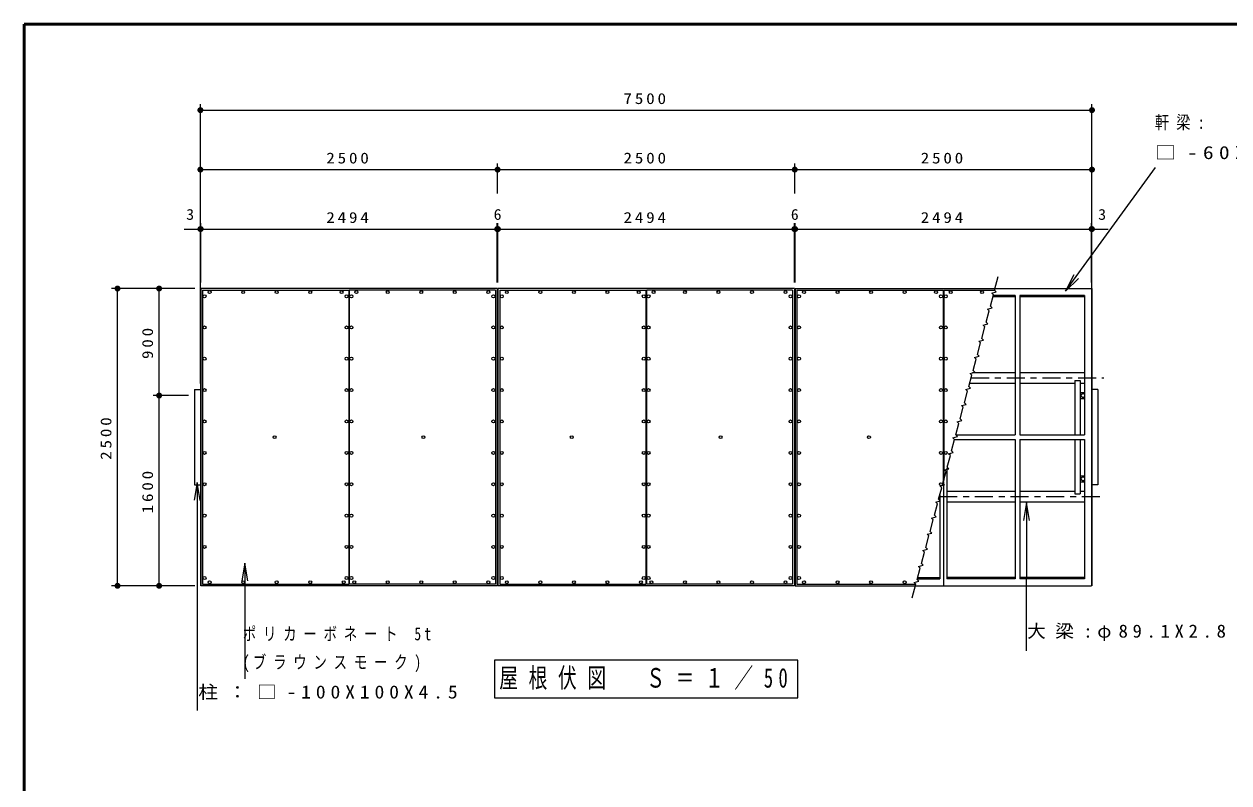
# Model space of a CAD drawing. Units: millimetres on the paper, with parts at other scales. Extents: x -365 to 0, y -5 to 257.
# Drawn here: x -365 to -162.3, y 129.4 to 257 of the extents above; entities that cross this region are included whole.
import ezdxf
from ezdxf.enums import TextEntityAlignment as Align

# ---------------------------------------------------------------- set-up
doc = ezdxf.new("R2010")
doc.units = ezdxf.units.MM
doc.linetypes.add('USER2', pattern=[6, 3, -1, 1, -1])
doc.layers.add('LY_1', color=7, linetype='Continuous', lineweight=25)
doc.layers.add('LY_3', color=7, linetype='Continuous', lineweight=13)
doc.styles.add('ＭＳ ゴシック', font='')
doc.styles.get('ＭＳ ゴシック').set_extended_font_data('MS Gothic')

# ---------------------------------------------------------------- blocks, each defined once
blk = doc.blocks.new('open_arrow')
at = {"color": 0, "linetype": 'Continuous', "lineweight": -2}
blk.add_lwpolyline([(7.5, 1.25), (0, 0), (7.5, -1.25)], dxfattribs=at)
blk = doc.blocks.new('filled_dot')
at = {"color": 0, "linetype": 'Continuous', "lineweight": -2, "const_width": 1.25}
blk.add_lwpolyline([(-0.625, 0, 1), (0.625, 0, 1)], format="xyb", close=True, dxfattribs=at)

msp = doc.modelspace()

# ---------------------------------------------------------------- linework, layer by layer
at = {"layer": 'LY_1', "lineweight": 13}
for p, q in [((-335.345, 196.528), (-335.345, 243.528)), ((-185.345, 196.528), (-185.345, 243.528)), ((-335.345, 242.528), (-185.345, 242.528)), ((-285.345, 228.528), (-285.345, 233.528)), ((-235.345, 228.528), (-235.345, 233.528)), ((-335.345, 232.528), (-285.345, 232.528)), ((-285.345, 232.528), (-235.345, 232.528)), ((-235.345, 232.528), (-185.345, 232.528)), ((-189.784, 212.108), (-174.642, 232.863)), ((-335.285, 213.528), (-335.285, 223.528)), ((-285.405, 213.528), (-285.405, 223.528)), ((-285.285, 213.528), (-285.285, 223.528)), ((-235.405, 213.528), (-235.405, 223.528)), ((-235.285, 213.528), (-235.285, 223.528)), ((-185.405, 213.528), (-185.405, 223.528)), ((-338.061, 222.528), (-335.285, 222.528)), ((-335.285, 222.528), (-285.405, 222.528)), ((-285.405, 222.528), (-285.285, 222.528)), ((-285.285, 222.528), (-235.405, 222.528)), ((-235.405, 222.528), (-235.285, 222.528)), ((-235.285, 222.528), (-185.405, 222.528)), ((-185.405, 222.528), (-182.633, 222.528)), ((-336.285, 212.528), (-350.285, 212.528)), ((-349.285, 162.528), (-349.285, 212.528)), ((-342.285, 194.528), (-342.285, 212.528)), ((-334.985, 212.259), (-334.985, 162.796)), ((-310.395, 212.259), (-310.395, 162.796)), ((-310.295, 212.259), (-310.295, 162.796)), ((-285.705, 212.259), (-285.705, 162.796)), ((-284.985, 212.259), (-284.985, 162.796)), ((-260.395, 212.259), (-260.395, 162.796)), ((-260.295, 212.259), (-260.295, 162.796)), ((-235.705, 212.259), (-235.705, 162.796)), ((-234.985, 212.259), (-234.985, 162.796)), ((-210.395, 212.259), (-210.395, 179.877)), ((-210.295, 212.259), (-210.295, 180.25)), ((-337.345, 194.528), (-343.285, 194.528)), ((-342.285, 162.528), (-342.285, 194.528)), ((-335.875, 179.904), (-335.909, 141.555)), ((-196.334, 176.519), (-196.42, 151.617)), ((-327.867, 166.346), (-327.839, 146.896)), ((-336.285, 162.528), (-350.285, 162.528)), ((-234.845, 150.011), (-285.845, 150.011)), ((-285.845, 150.011), (-285.845, 143.711)), ((-234.845, 143.711), (-234.845, 150.011)), ((-285.845, 143.711), (-234.845, 143.711))]:
    msp.add_line(p, q, dxfattribs=at)
at = {"layer": 'LY_1'}
for p, q in [((-335.345, 212.528), (-335.345, 162.528)), ((-335.285, 212.528), (-335.285, 162.528)), ((-285.405, 212.528), (-335.285, 212.528)), ((-334.985, 212.259), (-310.395, 212.259)), ((-285.705, 212.259), (-310.295, 212.259)), ((-285.405, 212.528), (-285.405, 162.528)), ((-285.345, 212.528), (-285.345, 162.528)), ((-285.285, 212.528), (-285.285, 162.528)), ((-235.405, 212.528), (-285.285, 212.528)), ((-284.985, 212.259), (-260.395, 212.259)), ((-235.705, 212.259), (-260.295, 212.259)), ((-235.405, 212.528), (-235.405, 162.528)), ((-235.285, 212.528), (-235.285, 162.528)), ((-235.285, 212.528), (-185.405, 212.528)), ((-234.985, 212.259), (-210.395, 212.259)), ((-210.295, 212.259), (-201.718, 212.259)), ((-198.255, 211.342), (-198.255, 187.908)), ((-197.495, 211.342), (-197.495, 187.908)), ((-185.405, 212.528), (-185.405, 162.528)), ((-185.345, 212.528), (-185.345, 162.528)), ((-336.345, 195.528), (-336.345, 179.528)), ((-336.345, 195.528), (-335.345, 195.528)), ((-184.345, 195.528), (-185.345, 195.528)), ((-184.345, 195.528), (-184.345, 179.528)), ((-208.447, 187.148), (-198.255, 187.148)), ((-208.243, 187.908), (-198.255, 187.908)), ((-198.255, 187.148), (-198.255, 163.714)), ((-197.495, 187.908), (-186.605, 187.908)), ((-197.495, 187.148), (-197.495, 163.714)), ((-197.495, 187.148), (-186.605, 187.148)), ((-336.345, 179.528), (-335.345, 179.528)), ((-184.345, 179.528), (-185.345, 179.528)), ((-285.405, 162.528), (-335.285, 162.528)), ((-334.985, 162.796), (-310.395, 162.796)), ((-285.705, 162.796), (-310.295, 162.796)), ((-235.405, 162.528), (-285.285, 162.528)), ((-284.985, 162.796), (-260.395, 162.796)), ((-235.705, 162.796), (-260.295, 162.796)), ((-235.285, 162.528), (-185.405, 162.528)), ((-234.985, 162.796), (-214.972, 162.796))]:
    msp.add_line(p, q, dxfattribs=at)
at = {"layer": 'LY_1', "color": 1}
for p, q in [((-198.255, 211.155), (-202.014, 211.155)), ((-198.255, 211.342), (-201.964, 211.342)), ((-186.605, 211.342), (-197.495, 211.342)), ((-186.605, 211.155), (-197.495, 211.155)), ((-186.605, 211.342), (-186.605, 187.908)), ((-205.904, 196.637), (-198.255, 196.637)), ((-205.427, 198.419), (-198.255, 198.419)), ((-197.495, 198.419), (-186.605, 198.419)), ((-197.495, 196.637), (-188.245, 196.637)), ((-188.245, 197.047), (-187.345, 197.047)), ((-188.245, 197.047), (-188.245, 187.908)), ((-187.345, 197.047), (-187.345, 187.908)), ((-187.345, 196.637), (-186.605, 196.637)), ((-187.345, 195.028), (-186.605, 195.028)), ((-187.345, 194.028), (-186.605, 194.028)), ((-188.245, 187.148), (-188.245, 178.009)), ((-187.345, 187.148), (-187.345, 178.009)), ((-186.605, 187.148), (-186.605, 163.714)), ((-209.745, 182.303), (-209.745, 163.714)), ((-187.345, 181.028), (-186.605, 181.028)), ((-209.745, 178.419), (-198.255, 178.419)), ((-197.495, 178.419), (-188.245, 178.419)), ((-187.345, 180.028), (-186.605, 180.028)), ((-187.345, 178.419), (-186.605, 178.419)), ((-210.945, 177.825), (-210.945, 163.714)), ((-209.745, 176.637), (-198.255, 176.637)), ((-197.495, 176.637), (-186.605, 176.637)), ((-188.245, 178.009), (-187.345, 178.009)), ((-214.726, 163.714), (-210.945, 163.714)), ((-214.676, 163.901), (-210.945, 163.901)), ((-198.255, 163.901), (-209.745, 163.901)), ((-198.255, 163.714), (-209.745, 163.714)), ((-186.605, 163.901), (-197.495, 163.901)), ((-186.605, 163.714), (-197.495, 163.714))]:
    msp.add_line(p, q, dxfattribs=at)
at = {"layer": 'LY_1', "color": 1, "linetype": 'USER2', "lineweight": 13}
for p, q in [((-205.666, 197.528), (-183.345, 197.528)), ((-211.025, 177.528), (-183.345, 177.528))]:
    msp.add_line(p, q, dxfattribs=at)
at = {"layer": 'LY_1', "color": 1, "lineweight": 13}
msp.add_line((-210.345, 180.064), (-210.345, 162.528), dxfattribs=at)
at = {"layer": 'LY_1'}
msp.add_lwpolyline([(-215.58, 160.528), (-214.971, 162.8), (-215.254, 163.083), (-214.481, 163.29), (-214.764, 163.573), (-214.246, 165.505), (-214.529, 165.788), (-213.756, 165.995), (-214.039, 166.277), (-213.521, 168.209), (-213.804, 168.492), (-213.032, 168.699), (-213.314, 168.982), (-212.797, 170.914), (-213.08, 171.197), (-212.307, 171.404), (-212.59, 171.687), (-212.072, 173.619), (-212.355, 173.901), (-211.582, 174.108), (-211.865, 174.391), (-211.347, 176.323), (-211.63, 176.606), (-210.857, 176.813), (-211.14, 177.096), (-210.623, 179.028), (-210.906, 179.311), (-210.133, 179.518), (-210.416, 179.8), (-209.898, 181.732), (-210.181, 182.015), (-209.408, 182.222), (-209.691, 182.505), (-209.173, 184.437), (-209.456, 184.72), (-208.683, 184.927), (-208.966, 185.21), (-208.449, 187.141), (-208.731, 187.424), (-207.959, 187.631), (-208.242, 187.914), (-207.724, 189.846), (-208.007, 190.129), (-207.234, 190.336), (-207.517, 190.619), (-206.999, 192.551), (-207.282, 192.834), (-206.509, 193.041), (-206.792, 193.323), (-206.275, 195.255), (-206.557, 195.538), (-205.785, 195.745), (-206.067, 196.028), (-205.55, 197.96), (-205.833, 198.243), (-205.06, 198.45), (-205.343, 198.733), (-204.825, 200.664), (-205.108, 200.947), (-204.335, 201.154), (-204.618, 201.437), (-204.1, 203.369), (-204.383, 203.652), (-203.611, 203.859), (-203.893, 204.142), (-203.376, 206.074), (-203.659, 206.356), (-202.886, 206.564), (-203.169, 206.846), (-202.651, 208.778), (-202.934, 209.061), (-202.161, 209.268), (-202.444, 209.551), (-201.926, 211.483), (-202.209, 211.766), (-201.436, 211.973), (-201.719, 212.256), (-201.11, 214.528)], dxfattribs=at)
for centre in [(-322.865, 187.528), (-297.825, 187.528), (-272.865, 187.528), (-247.825, 187.528), (-222.865, 187.528)]:
    msp.add_circle(centre, 0.25, dxfattribs=at)
at = {"layer": 'LY_1', "color": 1}
for centre, start, end in [((-186.845, 194.528), 36.87223, 323.12773), ((-186.845, 180.528), 36.87217, 323.12767)]:
    msp.add_arc(centre, 0.3, start, end, dxfattribs=at)
at = {"layer": 'LY_1'}
for centre, major_axis, ratio in [((-334.635, 211.22), (0.25, 0), 0.989116), ((-333.785, 211.933), (-0.25, 0), 0.988393), ((-328.145, 211.933), (-0.25, 0), 0.988464), ((-322.505, 211.933), (-0.25, 0), 0.988464), ((-316.865, 211.933), (-0.25, 0), 0.988448), ((-311.585, 211.933), (-0.25, 0), 0.988377), ((-310.745, 211.22), (-0.25, 0), 0.989132), ((-309.945, 211.22), (0.25, 0), 0.989132), ((-309.105, 211.933), (0.25, 0), 0.988393), ((-303.825, 211.933), (0.25, 0), 0.988464), ((-298.185, 211.933), (0.25, 0), 0.988456), ((-292.545, 211.933), (0.25, 0), 0.988456), ((-286.905, 211.933), (0.25, 0), 0.988381), ((-286.055, 211.22), (-0.25, 0), 0.989124), ((-284.635, 211.22), (0.25, 0), 0.989116), ((-283.785, 211.933), (-0.25, 0), 0.988393), ((-278.145, 211.933), (-0.25, 0), 0.988464), ((-272.505, 211.933), (-0.25, 0), 0.988464), ((-266.865, 211.933), (-0.25, 0), 0.988448), ((-261.585, 211.933), (-0.25, 0), 0.988377), ((-260.745, 211.22), (-0.25, 0), 0.989132), ((-259.945, 211.22), (0.25, 0), 0.989132), ((-259.105, 211.933), (0.25, 0), 0.988393), ((-253.825, 211.933), (0.25, 0), 0.988464), ((-248.185, 211.933), (0.25, 0), 0.988456), ((-242.545, 211.933), (0.25, 0), 0.988456), ((-236.905, 211.933), (0.25, 0), 0.988381), ((-236.055, 211.22), (-0.25, 0), 0.989124), ((-234.635, 211.22), (0.25, 0), 0.989124), ((-233.785, 211.933), (-0.25, 0), 0.988393), ((-228.145, 211.933), (-0.25, 0), 0.988456), ((-222.505, 211.933), (-0.25, 0), 0.988456), ((-216.865, 211.933), (-0.25, 0), 0.988456), ((-211.585, 211.933), (-0.25, 0), 0.988393), ((-210.745, 211.22), (-0.25, 0), 0.989124), ((-209.945, 211.22), (0.25, 0), 0.989128), ((-209.105, 211.933), (0.25, 0), 0.988389), ((-203.825, 211.933), (0.25, 0), 0.988456), ((-334.635, 205.981), (0.25, 0), 0.9934), ((-310.745, 205.981), (-0.25, 0), 0.993416), ((-309.945, 205.981), (0.25, 0), 0.993416), ((-286.055, 205.981), (-0.25, 0), 0.993408), ((-284.635, 205.981), (0.25, 0), 0.9934), ((-260.745, 205.981), (-0.25, 0), 0.993416), ((-259.945, 205.981), (0.25, 0), 0.993416), ((-236.055, 205.981), (-0.25, 0), 0.993408), ((-234.635, 205.981), (0.25, 0), 0.993408), ((-210.745, 205.981), (-0.25, 0), 0.993408), ((-209.945, 205.981), (0.25, 0), 0.993412), ((-334.635, 200.723), (-0.25, 0), 0.996624), ((-310.745, 200.723), (0.25, 0), 0.99664), ((-309.945, 200.723), (-0.25, 0), 0.99664), ((-286.055, 200.723), (0.25, 0), 0.996632), ((-284.635, 200.723), (-0.25, 0), 0.996624), ((-260.745, 200.723), (0.25, 0), 0.99664), ((-259.945, 200.723), (-0.25, 0), 0.99664), ((-236.055, 200.723), (0.25, 0), 0.996632), ((-234.635, 200.723), (-0.25, 0), 0.996632), ((-210.745, 200.723), (0.25, 0), 0.996632), ((-209.945, 200.723), (-0.25, 0), 0.996636), ((-334.635, 195.451), (0.25, 0), 0.998784), ((-310.745, 195.451), (-0.25, 0), 0.9988), ((-309.945, 195.451), (0.25, 0), 0.9988), ((-286.055, 195.451), (-0.25, 0), 0.998792), ((-284.635, 195.451), (0.25, 0), 0.998784), ((-260.745, 195.451), (-0.25, 0), 0.9988), ((-259.945, 195.451), (0.25, 0), 0.9988), ((-236.055, 195.451), (-0.25, 0), 0.998792), ((-234.635, 195.451), (0.25, 0), 0.998792), ((-210.745, 195.451), (-0.25, 0), 0.998792), ((-209.945, 195.451), (0.25, 0), 0.998796), ((-334.635, 190.17), (0.25, 0), 0.99988), ((-310.745, 190.17), (-0.25, 0), 0.999896), ((-309.945, 190.17), (0.25, 0), 0.999896), ((-286.055, 190.17), (-0.25, 0), 0.999888), ((-284.635, 190.17), (0.25, 0), 0.99988), ((-260.745, 190.17), (-0.25, 0), 0.999896), ((-259.945, 190.17), (0.25, 0), 0.999896), ((-236.055, 190.17), (-0.25, 0), 0.999888), ((-234.635, 190.17), (0.25, 0), 0.999888), ((-210.745, 190.17), (-0.25, 0), 0.999888), ((-209.945, 190.17), (0.25, 0), 0.999892), ((-334.635, 184.886), (0.25, 0), 0.99988), ((-310.745, 184.886), (-0.25, 0), 0.999896), ((-309.945, 184.886), (0.25, 0), 0.999896), ((-286.055, 184.886), (-0.25, 0), 0.999888), ((-284.635, 184.886), (0.25, 0), 0.99988), ((-260.745, 184.886), (-0.25, 0), 0.999896), ((-259.945, 184.886), (0.25, 0), 0.999896), ((-236.055, 184.886), (-0.25, 0), 0.999888), ((-234.635, 184.886), (0.25, 0), 0.999888), ((-210.745, 184.886), (-0.25, 0), 0.999888), ((-209.945, 184.886), (0.25, 0), 0.999892), ((-334.635, 179.605), (0.25, 0), 0.998784), ((-310.745, 179.605), (-0.25, 0), 0.9988), ((-309.945, 179.605), (0.25, 0), 0.9988), ((-286.055, 179.605), (-0.25, 0), 0.998792), ((-284.635, 179.605), (0.25, 0), 0.998784), ((-260.745, 179.605), (-0.25, 0), 0.9988), ((-259.945, 179.605), (0.25, 0), 0.9988), ((-236.055, 179.605), (-0.25, 0), 0.998792), ((-234.635, 179.605), (0.25, 0), 0.998792), ((-210.745, 179.605), (-0.25, 0), 0.998792), ((-334.635, 174.332), (-0.25, 0), 0.99662), ((-310.745, 174.332), (0.25, 0), 0.996636), ((-309.945, 174.332), (-0.25, 0), 0.996636), ((-286.055, 174.332), (0.25, 0), 0.996628), ((-284.635, 174.332), (-0.25, 0), 0.99662), ((-260.745, 174.332), (0.25, 0), 0.996636), ((-259.945, 174.332), (-0.25, 0), 0.996636), ((-236.055, 174.332), (0.25, 0), 0.996628), ((-234.635, 174.332), (-0.25, 0), 0.996628), ((-334.635, 169.074), (0.25, 0), 0.9934), ((-310.745, 169.074), (-0.25, 0), 0.993416), ((-309.945, 169.074), (0.25, 0), 0.993416), ((-286.055, 169.074), (-0.25, 0), 0.993408), ((-284.635, 169.074), (0.25, 0), 0.9934), ((-260.745, 169.074), (-0.25, 0), 0.993416), ((-259.945, 169.074), (0.25, 0), 0.993416), ((-236.055, 169.074), (-0.25, 0), 0.993408), ((-234.635, 169.074), (0.25, 0), 0.993408), ((-334.635, 163.836), (0.25, 0), 0.989112), ((-333.785, 163.123), (-0.25, 0), 0.988397), ((-328.145, 163.123), (-0.25, 0), 0.988472), ((-322.505, 163.123), (-0.25, 0), 0.988472), ((-316.865, 163.123), (-0.25, 0), 0.988456), ((-311.225, 163.123), (-0.25, 0), 0.988456), ((-310.745, 163.836), (-0.25, 0), 0.989128), ((-309.945, 163.836), (0.25, 0), 0.989128), ((-309.465, 163.123), (0.25, 0), 0.988472), ((-303.825, 163.123), (0.25, 0), 0.988472), ((-298.185, 163.123), (0.25, 0), 0.988464), ((-292.545, 163.123), (0.25, 0), 0.988464), ((-286.905, 163.123), (0.25, 0), 0.988389), ((-286.055, 163.836), (-0.25, 0), 0.98912), ((-284.635, 163.836), (0.25, 0), 0.989112), ((-283.785, 163.123), (-0.25, 0), 0.988397), ((-278.145, 163.123), (-0.25, 0), 0.988472), ((-272.505, 163.123), (-0.25, 0), 0.988472), ((-266.865, 163.123), (-0.25, 0), 0.988456), ((-261.225, 163.123), (-0.25, 0), 0.988456), ((-260.745, 163.836), (-0.25, 0), 0.989128), ((-259.945, 163.836), (0.25, 0), 0.989128), ((-259.465, 163.123), (0.25, 0), 0.988472), ((-253.825, 163.123), (0.25, 0), 0.988472), ((-248.185, 163.123), (0.25, 0), 0.988464), ((-242.545, 163.123), (0.25, 0), 0.988464), ((-236.905, 163.123), (0.25, 0), 0.988389), ((-236.055, 163.836), (-0.25, 0), 0.98912), ((-234.635, 163.836), (0.25, 0), 0.98912), ((-233.785, 163.123), (-0.25, 0), 0.988397), ((-228.145, 163.123), (-0.25, 0), 0.988464), ((-222.505, 163.123), (-0.25, 0), 0.988464), ((-216.865, 163.123), (-0.25, 0), 0.988464)]:
    msp.add_ellipse(centre, major_axis=major_axis, ratio=ratio, dxfattribs=at)
at = {"layer": 'LY_3', "lineweight": 50}
for p, q in [((-365, 257), (-365, 0)), ((0, 257), (-365, 257))]:
    msp.add_line(p, q, dxfattribs=at)

# ---------------------------------------------------------------- block references
at = {"layer": 'LY_1', "lineweight": 13, "xscale": 0.4, "yscale": 0.4}
for p in [(-335.345, 242.528), (-335.345, 232.528), (-285.345, 232.528), (-335.345, 222.528)]:
    msp.add_blockref('filled_dot', p, dxfattribs=at)
for name, p, rotation in [('filled_dot', (-185.345, 242.528), 180), ('filled_dot', (-285.345, 232.528), 180), ('filled_dot', (-235.345, 232.528), 180), ('filled_dot', (-185.345, 232.528), 180), ('filled_dot', (-335.285, 222.528), 180), ('filled_dot', (-285.405, 222.528), 180), ('filled_dot', (-285.285, 222.528), 180), ('filled_dot', (-235.405, 222.528), 180), ('filled_dot', (-235.285, 222.528), 180), ('filled_dot', (-185.405, 222.528), 180), ('filled_dot', (-185.345, 222.528), 180), ('filled_dot', (-349.285, 212.528), 270), ('filled_dot', (-342.285, 212.528), 270), ('open_arrow', (-189.784, 212.108), 53.9), ('filled_dot', (-342.285, 194.528), 90), ('open_arrow', (-335.875, 179.904), 269.9), ('open_arrow', (-196.334, 176.519), 269.8), ('open_arrow', (-327.867, 166.346), 270.1), ('filled_dot', (-349.285, 162.528), 90), ('filled_dot', (-342.285, 162.528), 90)]:
    msp.add_blockref(name, p, dxfattribs=dict(at, rotation=rotation))

# ---------------------------------------------------------------- texts
at = {"layer": 'LY_1', "style": 'ＭＳ ゴシック', "width": 1.05}
for s, p in [('3', (-337.061, 223.528)), ('6', (-285.345, 223.528)), ('6', (-235.345, 223.528)), ('3', (-183.633, 223.528))]:
    msp.add_text(s, height=1.833, dxfattribs=at).set_placement(p, align=Align.BOTTOM_CENTER)
at = {"layer": 'LY_1', "style": 'ＭＳ ゴシック'}
for s, insert, char_height, attachment_point in [('\\T1.33;\\W1.15;7500', (-260.345, 243.528), 1.833, 8), ('\\T1.5;\\W0.8;軒梁:', (-174.768, 240.363), 2.199, 4), ('\\T1.33;\\W1.15;2500', (-310.345, 233.528), 1.833, 8), ('\\T1.33;\\W1.15;2500', (-260.345, 233.528), 1.833, 8), ('\\T1.33;\\W1.15;2500', (-210.345, 233.528), 1.833, 8), ('\\T1.5;\\W1.2;□-60X60X3.2', (-174.768, 235.363), 2.199, 4), ('\\T1.33;\\W1.15;2494', (-310.345, 223.528), 1.833, 8), ('\\T1.33;\\W1.15;2494', (-260.345, 223.528), 1.833, 8), ('\\T1.33;\\W1.15;2494', (-210.345, 223.528), 1.833, 8), ('\\T1.5;\\W1.05;大梁:φ89.1X2.8', (-196.26, 154.617), 2.199, 4), ('\\T1.51;\\W0.75;ポリカーボネート\\~5t', (-328.202, 154.396), 2.199, 4), ('\\T1.51;\\W0.75;(ブラウンスモーク)', (-328.202, 149.396), 2.199, 4), ('\\T1.57;\\W0.7;屋根伏図\u3000Ｓ＝１／50', (-260.345, 146.861), 3.299, 5), ('\\T1.5;\\W1.1;柱：□-100X100X4.5', (-335.701, 144.555), 2.199, 4)]:
    msp.add_mtext(s, dxfattribs=dict(at, insert=insert, char_height=char_height, attachment_point=attachment_point))
at = {"layer": 'LY_1', "char_height": 1.833, "attachment_point": 8, "rotation": 90, "style": 'ＭＳ ゴシック'}
for s, insert in [('\\T1.33;\\W1.15;900', (-343.285, 203.528)), ('\\T1.33;\\W1.15;2500', (-350.285, 187.528)), ('\\T1.33;\\W1.15;1600', (-343.285, 178.528))]:
    msp.add_mtext(s, dxfattribs=dict(at, insert=insert))

doc.saveas('drawing.dxf')
